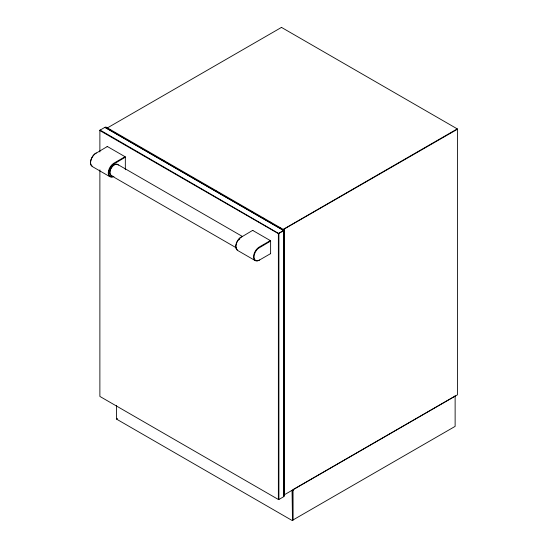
<?xml version="1.0" encoding="UTF-8"?>
<svg xmlns="http://www.w3.org/2000/svg" width="548" height="548" viewBox="0 0 548 548"><rect width="100%" height="100%" fill="white"/><g stroke="black" fill="none" stroke-linecap="round" stroke-linejoin="round"><path stroke-width="0.82" d="M104.668 127.492L105.88 127.006L284.446 230.098L284.446 496.015L283.761 496.406L283.686 230.537L284.446 230.187L283.686 230.537L104.935 127.335L99.88 130.253L99.88 151.933M105.195 127.492L283.837 230.537L283.686 496.365M283.289 229.345L283.097 229.674L457.464 129.218L457.279 128.89L283.289 229.345L283.48 229.674M270.356 253.765L270.616 253.306M292.31 490.549L292.461 520.511L292.159 490.816L293.112 490.268M107.305 127.958L281.487 27.4L457.464 128.999L457.464 394.827L284.028 494.96M117.128 418.535L116.477 418.912L117.279 418.802M116.477 405.513L116.477 419.083L292.31 520.6L293.112 520.141L293.029 489.611L455.128 396.026M259.505 260.026L258.081 260.636A7.679 4.432 -60 0 1 254.06 256.902A7.679 4.432 -60 0 1 258.081 248.518L270.616 241.065L270.356 240.606L259.225 247.032A8.056 4.651 -60 0 0 253.525 256.902A8.056 4.651 -60 0 0 259.225 260.19L270.616 253.614L270.616 240.757L252.649 230.386L239.846 237.99A7.679 4.432 -60 0 0 237.414 249.888M281.295 27.51L281.672 27.51M107.1 146.659L107.627 146.659M252.381 230.537L252.916 230.537M292.159 490.816L292.954 490.179M293.029 519.963L455.128 426.378L455.128 395.848M109.525 129.458L110.997 130.314M162.701 160.16L164.181 161.016M215.885 190.868L217.364 191.718M251.34 211.336L252.813 212.186M262.417 217.734L263.896 218.584M269.061 221.57L270.541 222.419M279.405 227.543L280.884 228.393M117.615 164.414L242.065 236.263M111.169 175.579L236.359 247.854M109.908 176.709L92.201 166.489A8.056 4.651 -60 0 1 90.968 160.03A8.056 4.651 -60 0 1 96.236 152.933M255.19 260.588L237.49 250.368A8.056 4.651 -60 0 1 236.257 243.915A8.056 4.651 -60 0 1 241.517 236.811M283.686 230.537L283.686 496.714L278.637 499.632L99.88 396.43L99.88 169.887M125.334 169.729L125.334 156.879L107.36 146.508L94.564 154.111A7.679 4.432 -60 0 0 92.126 166.01M113.936 176.312A8.056 4.651 -60 0 1 108.237 173.024A8.056 4.651 -60 0 1 113.936 163.153L125.067 156.728L125.334 157.187L112.799 164.64A7.679 4.432 -60 0 0 108.771 173.017A7.679 4.432 -60 0 0 112.799 176.751M112.114 175.867A6.446 3.72 -60 0 1 111.169 168.133A6.446 3.72 -60 0 1 118.341 165.085M111.114 175.23A6.179 3.569 -60 0 1 111.114 168.099A6.179 3.569 -60 0 1 117.293 164.537M238.784 239.887A6.446 3.72 -60 0 1 239.887 238.723M100.147 130.102L99.88 130.561L278.37 233.612L283.686 230.845L283.419 230.386L278.37 233.612L278.37 499.481L278.898 499.481L278.898 233.612L100.147 130.102"/></g></svg>
